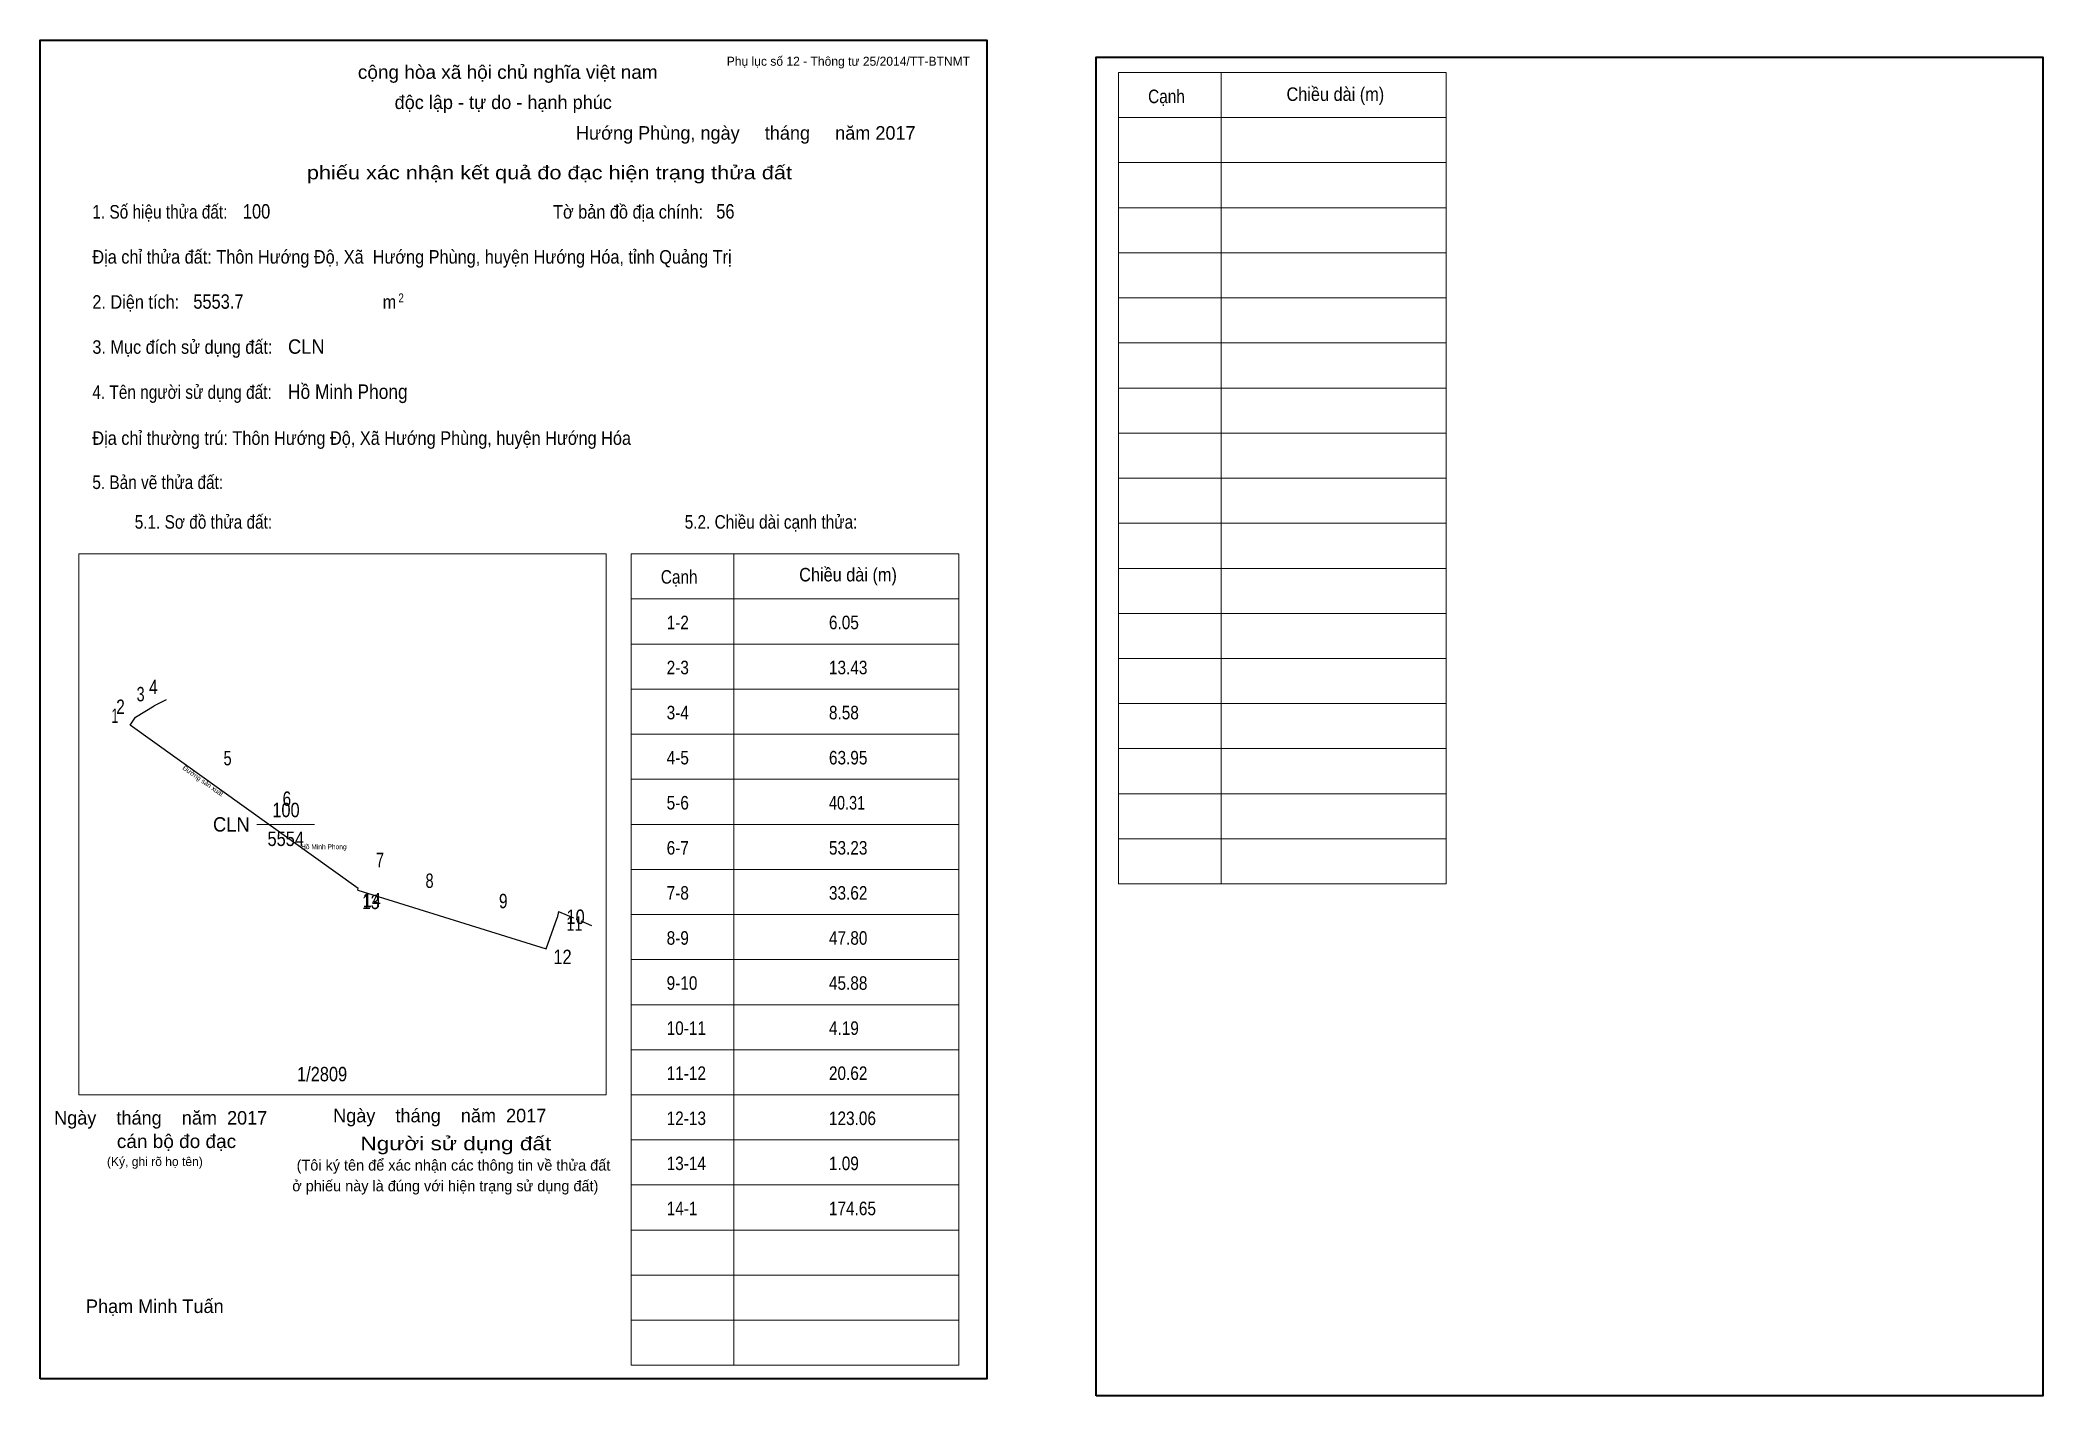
# Model space of a CAD drawing. Header units: centimetres. Extents: x 0 to 44.4, y -0.4 to 29.7.
import ezdxf
from ezdxf.enums import TextEntityAlignment as Align

# ---------------------------------------------------------------- set-up
doc = ezdxf.new("R2010")
doc.units = ezdxf.units.CM
doc.header["$LTSCALE"] = 0.12
doc.linetypes.add('MEDIUM_DASHED', pattern=[4.5, 3, -1.5])
for name, color, linetype in [('2', 7, 'Continuous'), ('30', 7, 'Continuous'), ('32', 7, 'Continuous'), ('34', 7, 'Continuous')]:
    doc.layers.add(name, color=color, linetype=linetype)
for name, color, linetype, lineweight in [('33', 7, 'Continuous', 13), ('6', 7, 'Continuous', 25), ('63', 7, 'Continuous', 13)]:
    doc.layers.add(name, color=color, linetype=linetype, lineweight=lineweight)

msp = doc.modelspace()

# ---------------------------------------------------------------- linework, layer by layer
at = {"layer": '33'}
msp.add_line((4.81, 12.3), (6.09, 12.3), dxfattribs=at)
at = {"layer": '6'}
for p, q in [((2.8, 15.06), (2.53, 14.93)), ((11.5, 10.37), (11.47, 10.23))]:
    msp.add_line(p, q, dxfattribs=at)
at = {"layer": '6', "linetype": 'MEDIUM_DASHED'}
msp.add_line((11.5, 10.37), (12.23, 10.06), dxfattribs=at)
at = {"layer": '6'}
for points in [[(7.05, 10.84), (7.06, 10.88), (2, 14.5), (2.12, 14.68), (2.53, 14.93)], [(7.05, 10.84), (11.23, 9.54), (11.47, 10.23)]]:
    msp.add_lwpolyline(points, dxfattribs=at)
at = {"layer": '63'}
for p, q in [((23.92, 28.98), (31.19, 28.98)), ((23.92, 10.98), (23.92, 28.98)), ((26.2, 10.98), (26.2, 28.98)), ((31.19, 10.98), (31.19, 28.98)), ((23.92, 27.98), (31.19, 27.98)), ((23.92, 26.98), (31.19, 26.98)), ((23.92, 25.98), (31.19, 25.98)), ((23.92, 24.98), (31.19, 24.98)), ((23.92, 23.98), (31.19, 23.98)), ((23.92, 22.98), (31.19, 22.98)), ((23.92, 21.98), (31.19, 21.98)), ((23.92, 20.98), (31.19, 20.98)), ((23.92, 19.98), (31.19, 19.98)), ((23.92, 18.98), (31.19, 18.98)), ((0.86, 18.3), (12.56, 18.3)), ((0.86, 6.3), (0.86, 18.3)), ((12.56, 6.3), (12.56, 18.3)), ((13.11, 18.3), (20.38, 18.3)), ((13.11, 0.3), (13.11, 18.3)), ((15.39, 0.3), (15.39, 18.3)), ((20.38, 0.3), (20.38, 18.3)), ((23.92, 17.98), (31.19, 17.98)), ((13.11, 17.3), (20.38, 17.3)), ((23.92, 16.98), (31.19, 16.98)), ((13.11, 16.3), (20.38, 16.3)), ((23.92, 15.98), (31.19, 15.98)), ((13.11, 15.3), (20.38, 15.3)), ((23.92, 14.98), (31.19, 14.98)), ((13.11, 14.3), (20.38, 14.3)), ((23.92, 13.98), (31.19, 13.98)), ((13.11, 13.3), (20.38, 13.3)), ((23.92, 12.98), (31.19, 12.98)), ((13.11, 12.3), (20.38, 12.3)), ((23.92, 11.98), (31.19, 11.98)), ((13.11, 11.3), (20.38, 11.3)), ((23.92, 10.98), (31.19, 10.98)), ((13.11, 10.3), (20.38, 10.3)), ((13.11, 9.3), (20.38, 9.3)), ((13.11, 8.3), (20.38, 8.3)), ((13.11, 7.3), (20.38, 7.3)), ((0.86, 6.3), (12.56, 6.3)), ((13.11, 6.3), (20.38, 6.3)), ((13.11, 5.3), (20.38, 5.3)), ((13.11, 4.3), (20.38, 4.3)), ((13.11, 3.3), (20.38, 3.3)), ((13.11, 2.3), (20.38, 2.3)), ((13.11, 1.3), (20.38, 1.3)), ((13.11, 0.3), (20.38, 0.3))]:
    msp.add_line(p, q, dxfattribs=at)
at = {"layer": '63', "lineweight": 35}
for points in [[(0, 0), (0, 29.7), (21, 29.7), (21, 0)], [(23.43, -0.38), (23.43, 29.32), (44.43, 29.32), (44.43, -0.38)]]:
    msp.add_lwpolyline(points, close=True, dxfattribs=at)

# ---------------------------------------------------------------- texts
at = {"layer": '2'}
msp.add_text('Đường sản xuất', height=0.1067, rotation=324.768, dxfattribs=at).set_placement((3.584, 13.222), align=Align.CENTER)
at = {"layer": '2', "width": 0.9}
msp.add_text('Hồ Minh Phong', height=0.1068, dxfattribs=at).set_placement((6.295, 11.75), align=Align.CENTER)
at = {"layer": '30'}
for s, height, width, p in [('1-2', 0.3, 0.85, (13.9, 16.63)), ('6.05', 0.3, 0.85, (17.5, 16.63)), ('2-3', 0.3, 0.85, (13.9, 15.63)), ('13.43', 0.3, 0.85, (17.5, 15.63)), ('3-4', 0.3, 0.85, (13.9, 14.63)), ('8.58', 0.3, 0.85, (17.5, 14.63)), ('4-5', 0.3, 0.85, (13.9, 13.63)), ('63.95', 0.3, 0.85, (17.5, 13.63)), ('5-6', 0.3, 0.85, (13.9, 12.63)), ('40.31', 0.3, 0.8, (17.5, 12.63)), ('6-7', 0.3, 0.85, (13.9, 11.63)), ('53.23', 0.3, 0.85, (17.5, 11.63)), ('7-8', 0.3, 0.85, (13.9, 10.63)), ('33.62', 0.3, 0.85, (17.5, 10.63)), ('8-9', 0.3, 0.85, (13.9, 9.63)), ('47.80', 0.3, 0.85, (17.5, 9.63)), ('9-10', 0.3, 0.85, (13.9, 8.63)), ('45.88', 0.3, 0.85, (17.5, 8.63)), ('10-11', 0.3, 0.85, (13.9, 7.63)), ('4.19', 0.3, 0.85, (17.5, 7.63)), ('1/2809', 0.32, 0.85, (5.7, 6.6)), ('11-12', 0.3, 0.85, (13.9, 6.63)), ('20.62', 0.3, 0.85, (17.5, 6.63)), ('12-13', 0.3, 0.85, (13.9, 5.63)), ('123.06', 0.3, 0.85, (17.5, 5.63)), ('13-14', 0.3, 0.85, (13.9, 4.63)), ('1.09', 0.3, 0.85, (17.5, 4.63)), ('14-1', 0.3, 0.85, (13.9, 3.63)), ('174.65', 0.3, 0.85, (17.5, 3.63))]:
    msp.add_text(s, height=height, dxfattribs=dict(at, width=width)).set_placement(p)
at = {"layer": '32'}
for s, width, p in [('3', 0.75, (2.23, 15.03)), ('4', 0.8, (2.515, 15.19)), ('1', 0.65, (1.66, 14.55)), ('2', 0.8, (1.785, 14.75)), ('5', 0.75, (4.16, 13.61)), ('6', 0.8, (5.475, 12.71)), ('7', 0.75, (7.54, 11.35)), ('8', 0.75, (8.64, 10.89)), ('13', 0.8, (7.335, 10.42)), ('14', 0.85, (7.36, 10.46)), ('9', 0.8, (10.275, 10.44)), ('11', 0.75, (11.855, 9.94)), ('10', 0.85, (11.88, 10.09)), ('12', 0.85, (11.59, 9.2))]:
    msp.add_text(s, height=0.32, dxfattribs=dict(at, width=width)).set_placement(p, align=Align.CENTER)
at = {"layer": '33', "width": 0.95}
msp.add_text('CLN', height=0.32, dxfattribs=at).set_placement((4.65, 12.14), align=Align.RIGHT)
at = {"layer": '33', "width": 0.85}
for s, p in [('100', (5.455, 12.46)), ('5554', (5.45, 11.82))]:
    msp.add_text(s, height=0.32, dxfattribs=at).set_placement(p, align=Align.CENTER)
at = {"layer": '34'}
for s, width, p in [('100', 0.85, (4.5, 25.74)), ('56', 0.85, (15, 25.74)), ('5553.7', 0.85, (3.4, 23.74)), ('CLN', 0.95, (5.5, 22.74)), ('Hồ Minh Phong', 0.9, (5.5, 21.74))]:
    msp.add_text(s, height=0.32, dxfattribs=dict(at, width=width)).set_placement(p)
at = {"layer": '63'}
for s, height, p in [('Phụ lục số 12 - Thông tư 25/2014/TT-BTNMT', 0.2, (20.63, 29.13)), ('Ngày    tháng    năm  2017', 0.3, (5.04, 5.64)), ('Ngày    tháng    năm  2017', 0.3, (11.23, 5.69)), ('(Ký, ghi rõ họ tên)', 0.2, (3.61, 4.72))]:
    msp.add_text(s, height=height, dxfattribs=at).set_placement(p, align=Align.RIGHT)
at = {"layer": '63', "width": 1.05}
msp.add_text('cộng hòa xã hội chủ nghĩa việt nam', height=0.3, dxfattribs=at).set_placement((10.375, 28.84), align=Align.CENTER)
at = {"layer": '63'}
for s, height, p in [('độc lập - tự do - hạnh phúc', 0.3, (10.275, 28.17)), ('Hướng Phùng, ngày     tháng     năm 2017', 0.3, (15.655, 27.49)), ('(Tôi ký tên để xác nhận các thông tin về thửa đất ', 0.24, (9.215, 4.62)), ('ở phiếu này là đúng với hiện trạng sử dụng đất)', 0.24, (8.99, 4.16)), ('Phạm Minh Tuấn', 0.3, (2.545, 1.46))]:
    msp.add_text(s, height=height, dxfattribs=at).set_placement(p, align=Align.CENTER)
for s, height, width, p in [('Cạnh', 0.3, 0.85, (24.58, 28.3)), ('Chiều dài (m)', 0.3, 0.9, (27.65, 28.35)), ('1. Số hiệu thửa đất:', 0.3, 0.85, (1.16, 25.74)), ('Tờ bản đồ địa chính:', 0.3, 0.9, (11.38, 25.74)), ('Địa chỉ thửa đất: Thôn Hướng Độ, Xã  Hướng Phùng, huyện Hướng Hóa, tỉnh Quảng Trị', 0.3, 0.9, (1.16, 24.74)), ('2. Diện tích:', 0.3, 0.9, (1.16, 23.74)), ('2', 0.2, 0.8, (7.95, 23.88)), ('m', 0.3, 0.9, (7.6, 23.74)), ('3. Mục đích sử dụng đất:', 0.3, 0.9, (1.16, 22.74)), ('4. Tên người sử dụng đất:', 0.3, 0.85, (1.16, 21.74)), ('Địa chỉ thường trú: Thôn Hướng Độ, Xã Hướng Phùng, huyện Hướng Hóa', 0.3, 0.9, (1.16, 20.72)), ('5. Bản vẽ thửa đất:', 0.3, 0.85, (1.16, 19.74)), ('5.1. Sơ đồ thửa đất:', 0.3, 0.85, (2.1, 18.86)), ('5.2. Chiều dài cạnh thửa:', 0.3, 0.85, (14.3, 18.86)), ('Cạnh', 0.3, 0.85, (13.77, 17.64)), ('Chiều dài (m)', 0.3, 0.9, (16.84, 17.69))]:
    msp.add_text(s, height=height, dxfattribs=dict(at, width=width)).set_placement(p)
for s, width, p in [('phiếu xác nhận kết quả đo đạc hiện trạng thửa đất', 1.2, (16.68, 26.61)), ('cán bộ đo đạc', 1.05, (4.35, 5.12)), ('Người sử dụng đất', 1.25, (11.34, 5.07))]:
    msp.add_text(s, height=0.3, dxfattribs=dict(at, width=width)).set_placement(p, align=Align.RIGHT)

doc.saveas('drawing.dxf')
